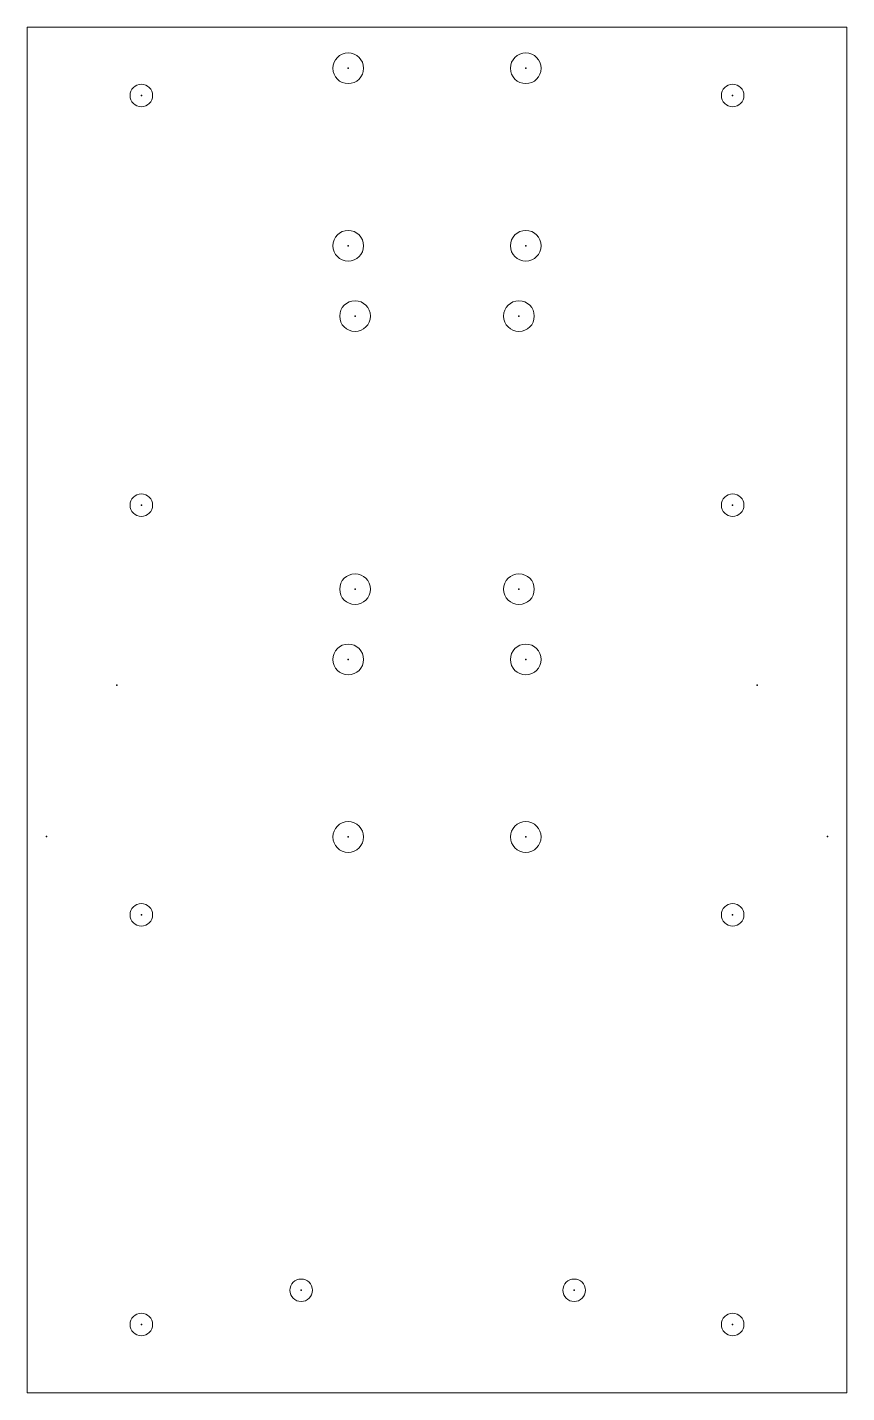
# Model space of a CAD drawing. Header units: millimetres. Extents: x 0 to 120, y 0 to 200.
import ezdxf

# ---------------------------------------------------------------- set-up
doc = ezdxf.new("R2010")
doc.units = ezdxf.units.MM
doc.header["$PDSIZE"] = -1

msp = doc.modelspace()

# ---------------------------------------------------------------- linework, layer by layer
at = {"color": 7, "linetype": 'Continuous', "lineweight": 15}
for p, q in [((120, 200), (0, 200)), ((0, 0), (0, 200)), ((120, 0), (120, 200)), ((120, 0), (0, 0))]:
    msp.add_line(p, q, dxfattribs=at)
for centre, radius in [((47, 194), 2.25), ((73, 194), 2.25), ((16.7, 190), 1.65), ((103.3, 190), 1.65), ((47, 168), 2.25), ((73, 168), 2.25), ((48, 157.7), 2.25), ((72, 157.7), 2.25), ((16.7, 130), 1.65), ((103.3, 130), 1.65), ((48, 117.7), 2.25), ((72, 117.7), 2.25), ((47, 107.4), 2.25), ((73, 107.4), 2.25), ((47, 81.4), 2.25), ((73, 81.4), 2.25), ((16.7, 70), 1.65), ((103.3, 70), 1.65), ((40.1, 15), 1.65), ((80.1, 15), 1.65), ((16.7, 10), 1.65), ((103.3, 10), 1.65)]:
    msp.add_circle(centre, radius, dxfattribs=at)
at = {"color": 7, "linetype": 'Continuous'}
for p in [(47, 194), (73, 194), (16.7, 190), (103.3, 190), (47, 168), (73, 168), (48, 157.7), (72, 157.7), (16.7, 130), (103.3, 130), (48, 117.7), (72, 117.7), (47, 107.4), (73, 107.4), (13.1, 103.66), (106.9, 103.66), (2.8, 81.46), (47, 81.4), (73, 81.4), (117.2, 81.46), (16.7, 70), (103.3, 70), (40.1, 15), (80.1, 15), (16.7, 10), (103.3, 10)]:
    msp.add_point(p, dxfattribs=at)

doc.saveas('drawing.dxf')
